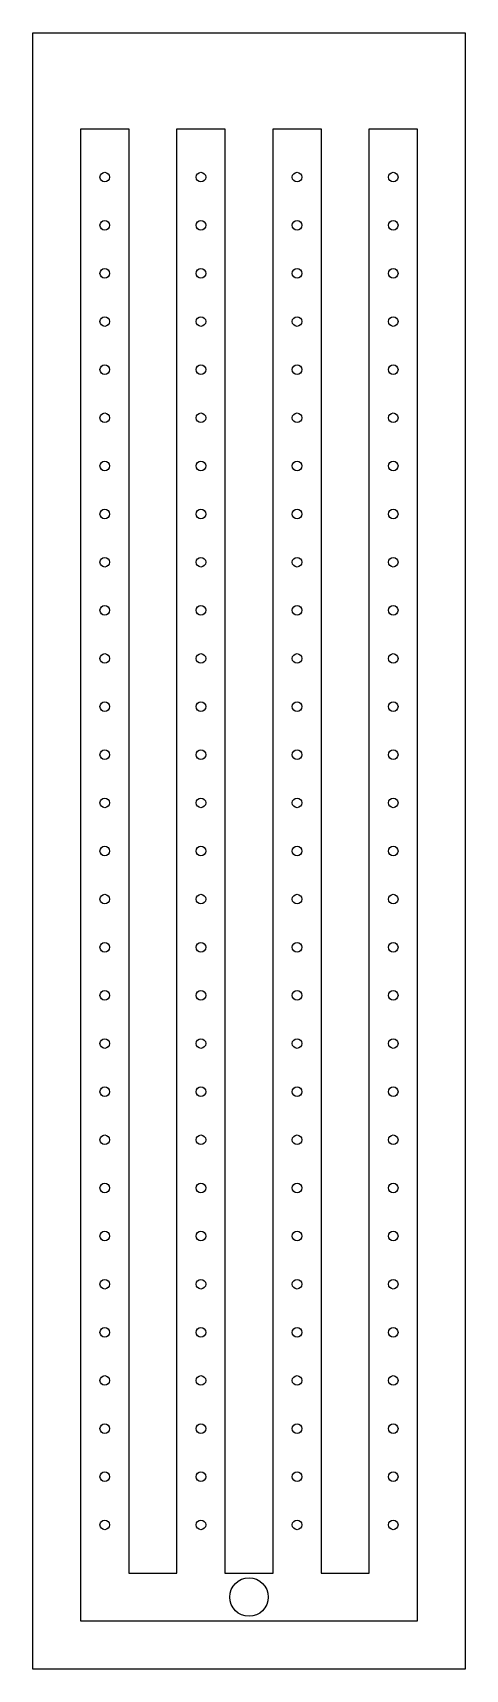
# Model space of a CAD drawing. Header units: millimetres. Extents: x 0 to 90, y 0 to 340.
import ezdxf

# ---------------------------------------------------------------- set-up
doc = ezdxf.new("R2010")
doc.units = ezdxf.units.MM

msp = doc.modelspace()

# ---------------------------------------------------------------- linework, layer by layer
for p, q in [((10, 320), (20, 320)), ((10, 10), (10, 320)), ((20, 320), (20, 20)), ((30, 20), (30, 320)), ((30, 320), (40, 320)), ((40, 320), (40, 20)), ((50, 20), (50, 320)), ((50, 320), (60, 320)), ((60, 320), (60, 20)), ((70, 20), (70, 320)), ((70, 320), (80, 320)), ((80, 320), (80, 10)), ((20, 20), (30, 20)), ((40, 20), (50, 20)), ((60, 20), (70, 20)), ((80, 10), (10, 10))]:
    msp.add_line(p, q)
msp.add_lwpolyline([(0, 340), (90, 340), (90, 0), (0, 0)], close=True)
for centre, radius in [((15, 310, 4), 1), ((35, 310, 4), 1), ((55, 310, 4), 1), ((75, 310, 4), 1), ((15, 300, 4), 1), ((35, 300, 4), 1), ((55, 300, 4), 1), ((75, 300, 4), 1), ((15, 290, 4), 1), ((35, 290, 4), 1), ((55, 290, 4), 1), ((75, 290, 4), 1), ((15, 280, 4), 1), ((35, 280, 4), 1), ((55, 280, 4), 1), ((75, 280, 4), 1), ((15, 270, 4), 1), ((35, 270, 4), 1), ((55, 270, 4), 1), ((75, 270, 4), 1), ((15, 260, 4), 1), ((35, 260, 4), 1), ((55, 260, 4), 1), ((75, 260, 4), 1), ((15, 250, 4), 1), ((35, 250, 4), 1), ((55, 250, 4), 1), ((75, 250, 4), 1), ((15, 240, 4), 1), ((35, 240, 4), 1), ((55, 240, 4), 1), ((75, 240, 4), 1), ((15, 230, 4), 1), ((35, 230, 4), 1), ((55, 230, 4), 1), ((75, 230, 4), 1), ((15, 220, 4), 1), ((35, 220, 4), 1), ((55, 220, 4), 1), ((75, 220, 4), 1), ((15, 210, 4), 1), ((35, 210, 4), 1), ((55, 210, 4), 1), ((75, 210, 4), 1), ((15, 200, 4), 1), ((35, 200, 4), 1), ((55, 200, 4), 1), ((75, 200, 4), 1), ((15, 190, 4), 1), ((35, 190, 4), 1), ((55, 190, 4), 1), ((75, 190, 4), 1), ((15, 180, 4), 1), ((35, 180, 4), 1), ((55, 180, 4), 1), ((75, 180, 4), 1), ((15, 170, 4), 1), ((35, 170, 4), 1), ((55, 170, 4), 1), ((75, 170, 4), 1), ((15, 160, 4), 1), ((35, 160, 4), 1), ((55, 160, 4), 1), ((75, 160, 4), 1), ((15, 150, 4), 1), ((35, 150, 4), 1), ((55, 150, 4), 1), ((75, 150, 4), 1), ((15, 140, 4), 1), ((35, 140, 4), 1), ((55, 140, 4), 1), ((75, 140, 4), 1), ((15, 130, 4), 1), ((35, 130, 4), 1), ((55, 130, 4), 1), ((75, 130, 4), 1), ((15, 120, 4), 1), ((35, 120, 4), 1), ((55, 120, 4), 1), ((75, 120, 4), 1), ((15, 110, 4), 1), ((35, 110, 4), 1), ((55, 110, 4), 1), ((75, 110, 4), 1), ((15, 100, 4), 1), ((35, 100, 4), 1), ((55, 100, 4), 1), ((75, 100, 4), 1), ((15, 90, 4), 1), ((35, 90, 4), 1), ((55, 90, 4), 1), ((75, 90, 4), 1), ((15, 80, 4), 1), ((35, 80, 4), 1), ((55, 80, 4), 1), ((75, 80, 4), 1), ((15, 70, 4), 1), ((35, 70, 4), 1), ((55, 70, 4), 1), ((75, 70, 4), 1), ((15, 60, 4), 1), ((35, 60, 4), 1), ((55, 60, 4), 1), ((75, 60, 4), 1), ((15, 50, 4), 1), ((35, 50, 4), 1), ((55, 50, 4), 1), ((75, 50, 4), 1), ((15, 40, 4), 1), ((35, 40, 4), 1), ((55, 40, 4), 1), ((75, 40, 4), 1), ((15, 30, 4), 1), ((35, 30, 4), 1), ((55, 30, 4), 1), ((75, 30, 4), 1), ((45, 15, 4), 4)]:
    msp.add_circle(centre, radius)

doc.saveas('drawing.dxf')
